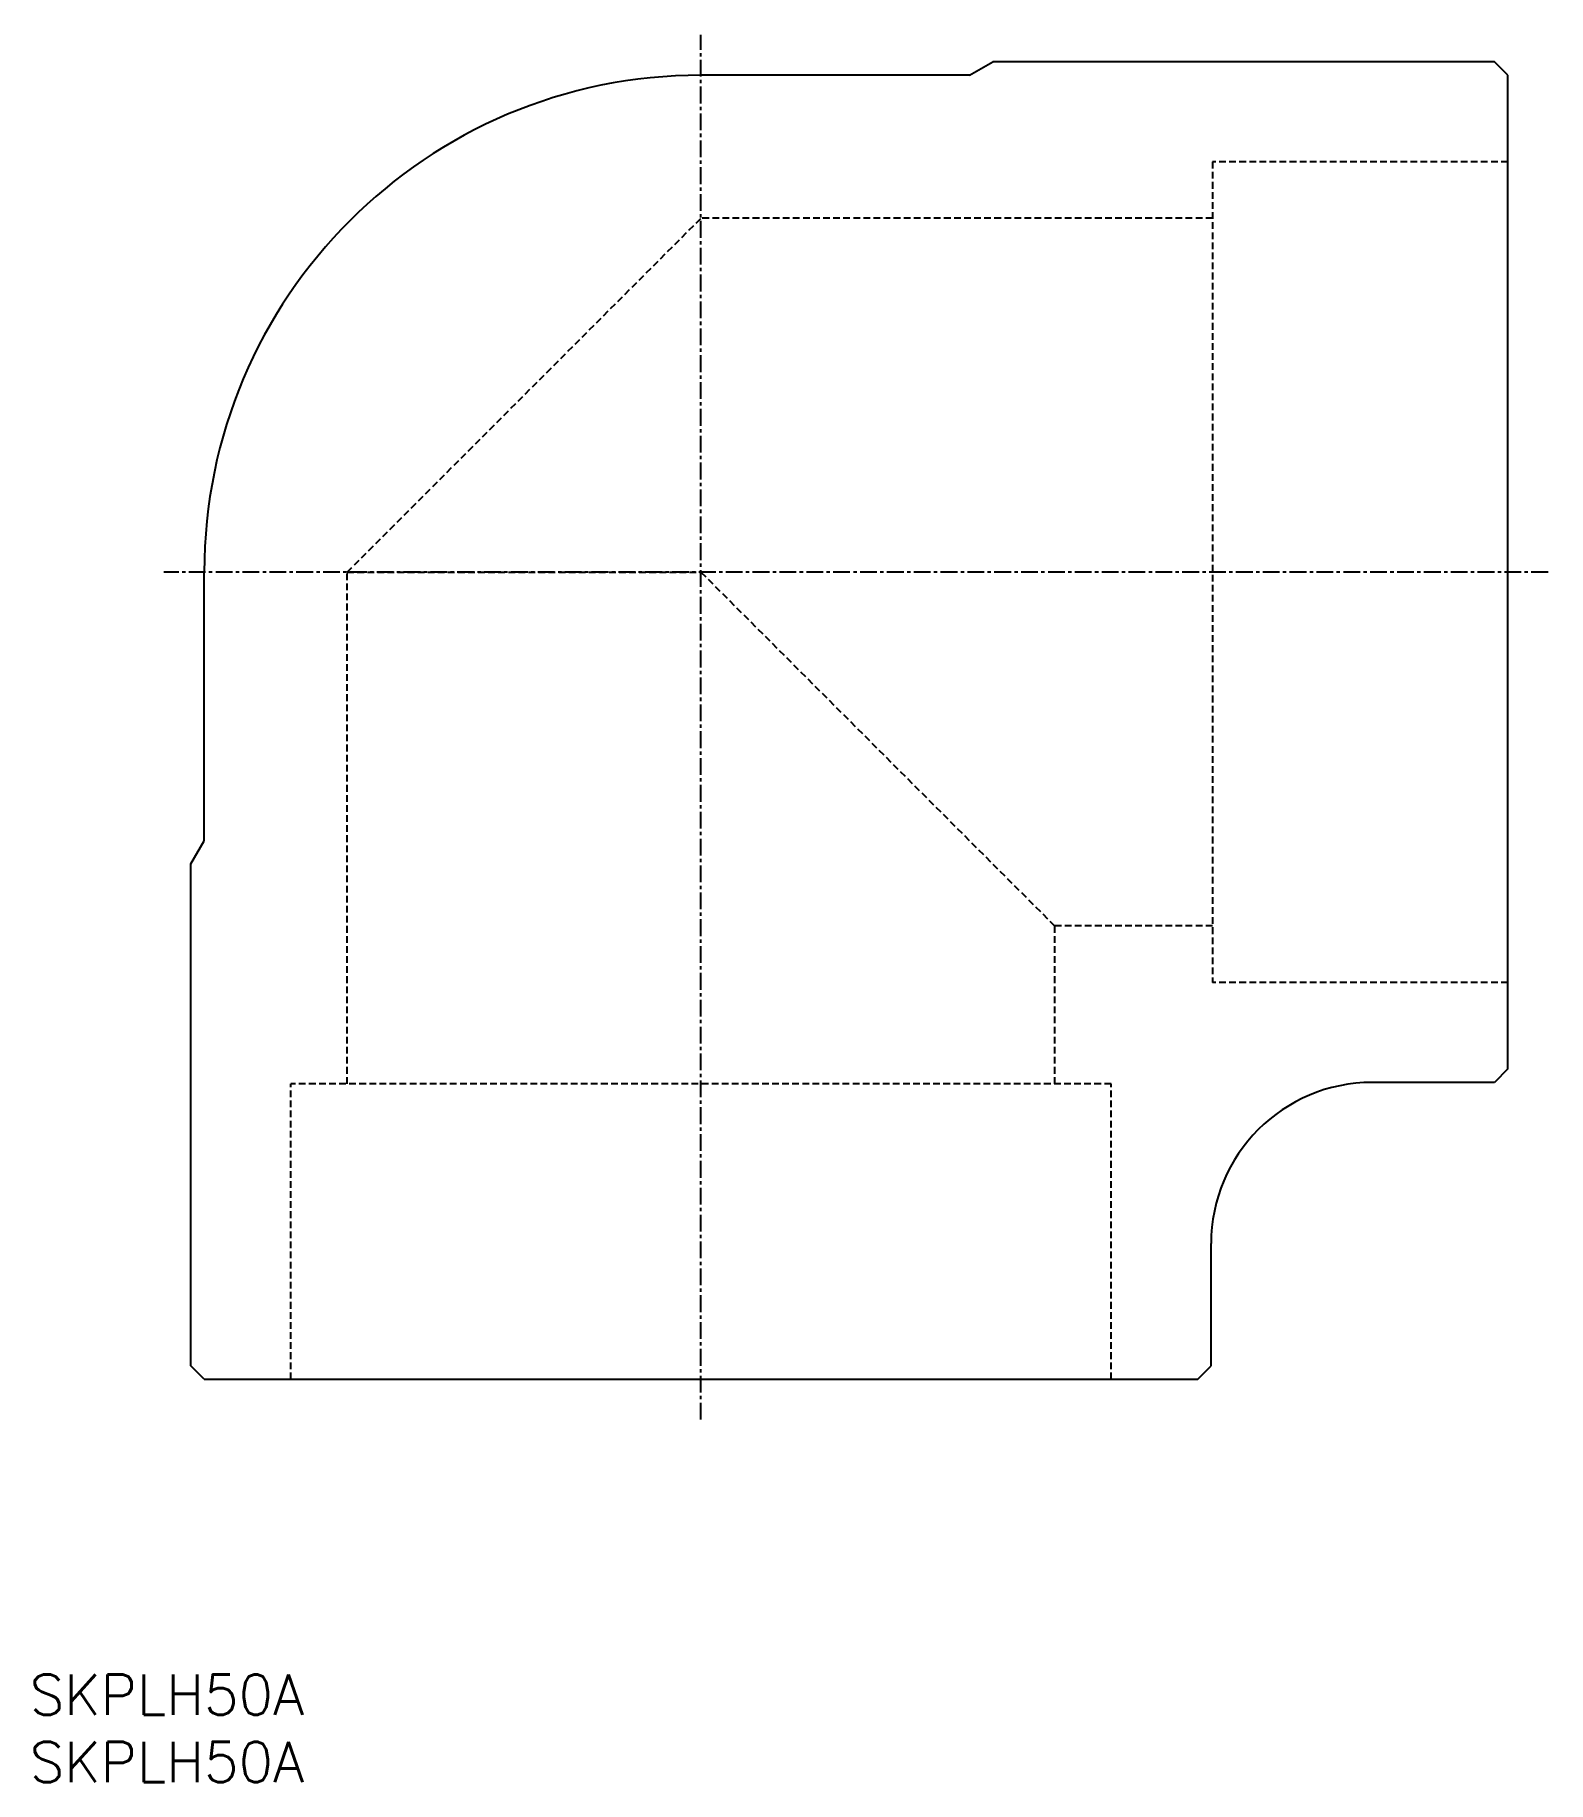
# Model space of a CAD drawing. Extents: x 0 to 113, y 0 to 130.
import ezdxf

# ---------------------------------------------------------------- set-up
doc = ezdxf.new("R2010")
doc.units = 0
doc.linetypes.add('CENTER', pattern=[2, 1.25, -0.25, 0.25, -0.25])
doc.linetypes.add('DASHED', pattern=[0.75, 0.5, -0.25])
doc.layers.get('0').update_dxf_attribs({"linetype": 'CONTINUOUS'})
doc.layers.add('CENTER', color=1, linetype='CENTER')
doc.styles.get("Standard").update_dxf_attribs({"font": 'txt.shx'})

# ---------------------------------------------------------------- blocks, each defined once
blk = doc.blocks.new('*U6')
at = {"color": 7, "linetype": 'CONTINUOUS'}
blk.add_text('SKPLH50A', height=3, dxfattribs=at).set_placement((0, 0))
blk = doc.blocks.new('*U7')
at = {"color": 7, "linetype": 'CONTINUOUS'}
blk.add_text('SKPLH50A', height=3, dxfattribs=at).set_placement((0, 5))

msp = doc.modelspace()

# ---------------------------------------------------------------- linework, layer by layer
at = {"color": 7, "linetype": 'CONTINUOUS'}
for p, q in [((70, 127.1), (71.73, 128.1)), ((109.1, 128.1), (71.73, 128.1)), ((110.1, 127.1), (109.1, 128.1)), ((70, 127.1), (50, 127.1)), ((110.1, 53.1), (110.1, 127.1)), ((13, 70.1), (13, 90.1)), ((12, 68.37), (13, 70.1)), ((12, 31), (12, 68.37)), ((109.1, 52.1), (100, 52.1)), ((110.1, 53.1), (109.1, 52.1)), ((88, 31), (88, 40.1)), ((13, 30), (12, 31)), ((13, 30), (87, 30)), ((87, 30), (88, 31))]:
    msp.add_line(p, q, dxfattribs=at)
at = {"color": 3, "linetype": 'DASHED'}
for p, q in [((110.1, 120.65), (88.1, 120.65)), ((88.1, 120.65), (88.1, 59.55)), ((23.65, 90.1), (50, 116.45)), ((88.1, 116.45), (50, 116.45)), ((23.65, 52), (23.65, 90.1)), ((23.65, 90.1), (50, 90.1)), ((50, 90.1), (76.35, 63.75)), ((76.35, 52), (76.35, 63.75)), ((88.1, 63.75), (76.35, 63.75)), ((110.1, 59.55), (88.1, 59.55)), ((19.45, 30), (19.45, 52)), ((80.55, 52), (19.45, 52)), ((80.55, 30), (80.55, 52))]:
    msp.add_line(p, q, dxfattribs=at)
at = {"color": 7, "linetype": 'CONTINUOUS'}
for centre, radius in [((50, 90.1), 37), ((100, 40.1), 12)]:
    msp.add_arc(centre, radius, 90, 180, dxfattribs=at)
at = {"layer": 'CENTER', "color": 1, "linetype": 'CENTER'}
for p, q in [((50, 27), (50, 130.1)), ((113.1, 90.1), (10, 90.1))]:
    msp.add_line(p, q, dxfattribs=at)

# ---------------------------------------------------------------- block references
at = {"color": 7, "linetype": 'CONTINUOUS'}
for name in ['*U7', '*U6']:
    msp.add_blockref(name, (0, 0), dxfattribs=at)

doc.saveas('drawing.dxf')
